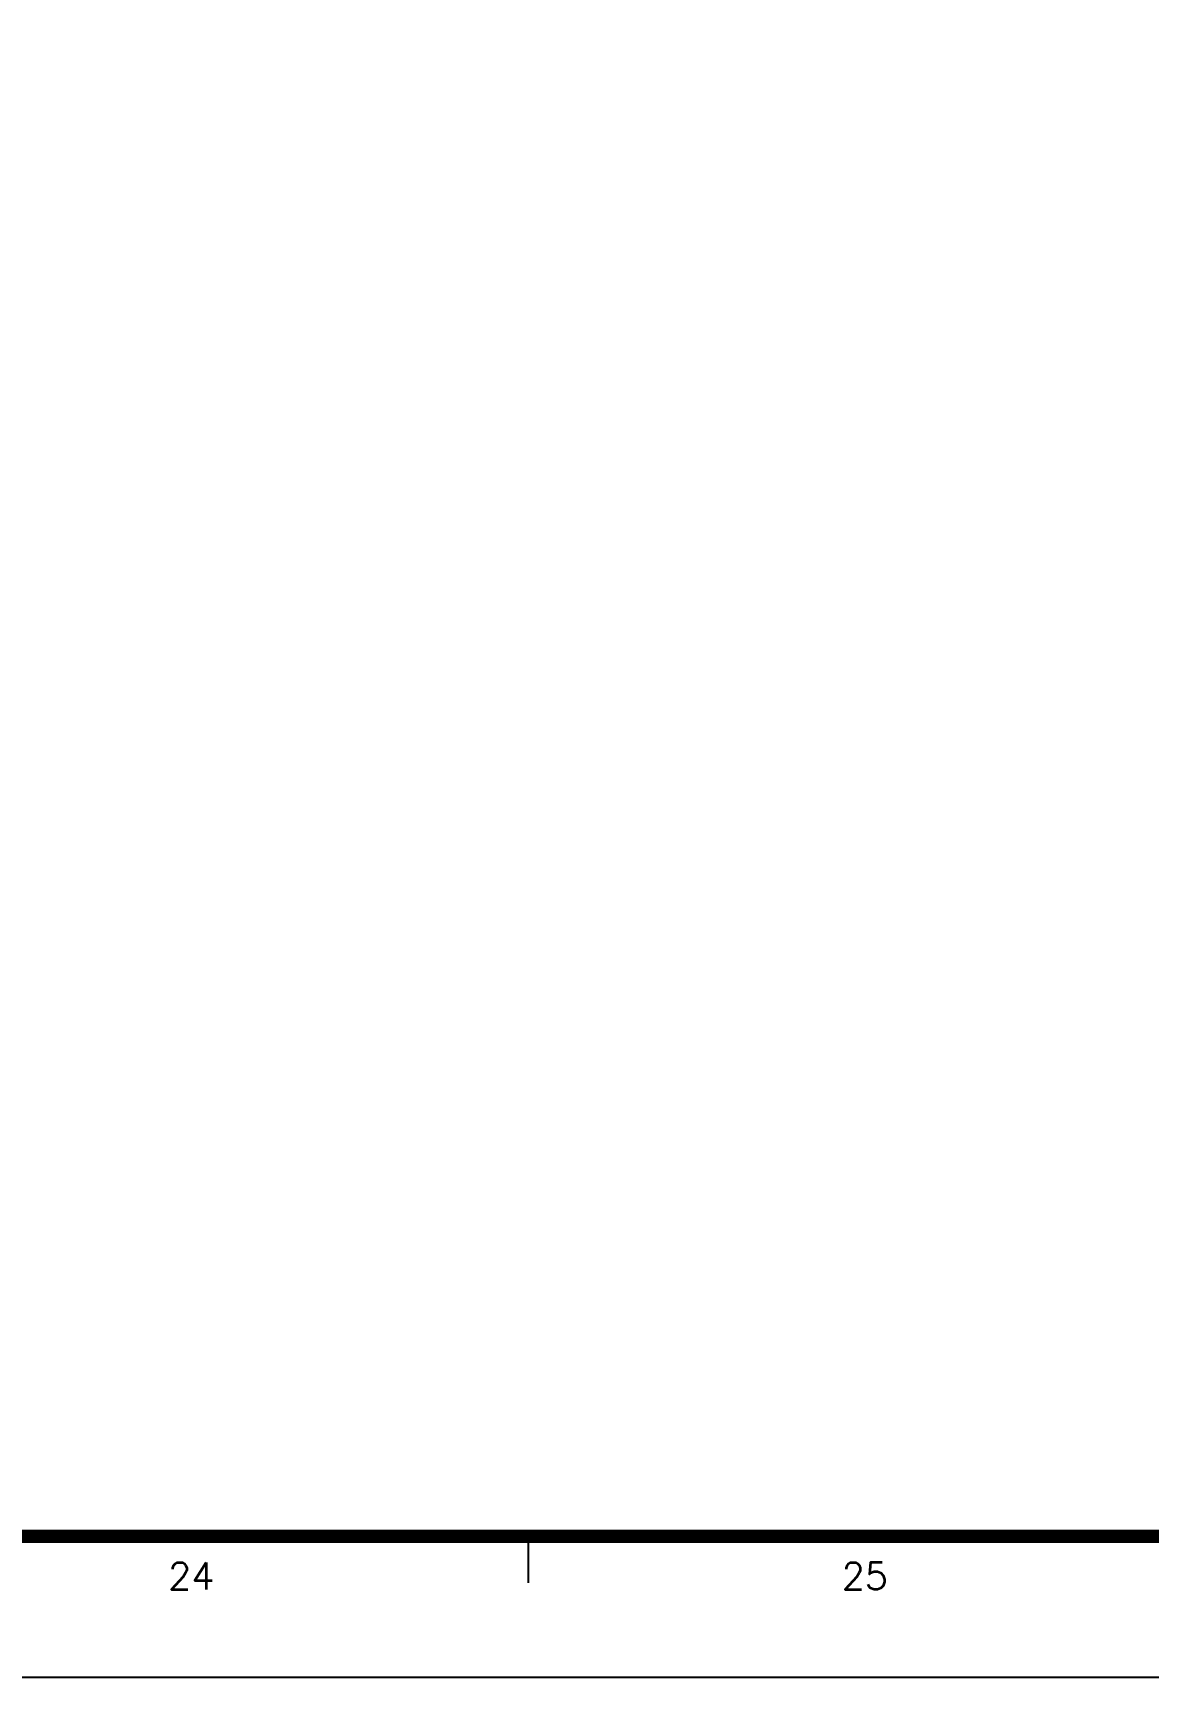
# Model space of a CAD drawing. Header units: inches. Extents: x 0 to 508000, y 0 to 738838.
# Drawn here: x 396124 to 404403, y 198338 to 210543 of the extents above; entities that cross this region are included whole.
import ezdxf
from ezdxf.enums import TextEntityAlignment as Align

# ---------------------------------------------------------------- set-up
doc = ezdxf.new("R2010")
doc.units = ezdxf.units.IN
doc.header["$LTSCALE"] = 1000
doc.header["$MEASUREMENT"] = 0
doc.layers.add('TK', color=7, linetype='Continuous', true_color=0xffffff)
doc.layers.add('ZG-图框层', color=4, linetype='Continuous', true_color=0x00ffff)
doc.styles.add('ISOCP', font='txt.shx', dxfattribs={"height": 0.2, "bigfont": 'gbcbig.shx'})

msp = doc.modelspace()

# ---------------------------------------------------------------- linework, layer by layer
at = {"layer": 'TK', "lineweight": -3}
msp.add_line((399800, 199430), (399800, 199038), dxfattribs=at)
at = {"layer": 'ZG-图框层', "lineweight": -3}
msp.add_lwpolyline([(277300, 282438), (277300, 198338), (411100, 198338), (411100, 282438)], close=True, dxfattribs=at)
at = {"layer": 'ZG-图框层', "lineweight": -3, "const_width": 100}
msp.add_lwpolyline([(279800, 199384), (279800, 281438), (410100, 281438), (410100, 199384)], close=True, dxfattribs=at)

# ---------------------------------------------------------------- texts
at = {"layer": 'TK', "style": 'ISOCP'}
for s, p in [('24', (397300, 199088)), ('25', (402300, 199088))]:
    msp.add_text(s, height=200, dxfattribs=at).set_placement(p, align=Align.MIDDLE_CENTER)

doc.saveas('drawing.dxf')
